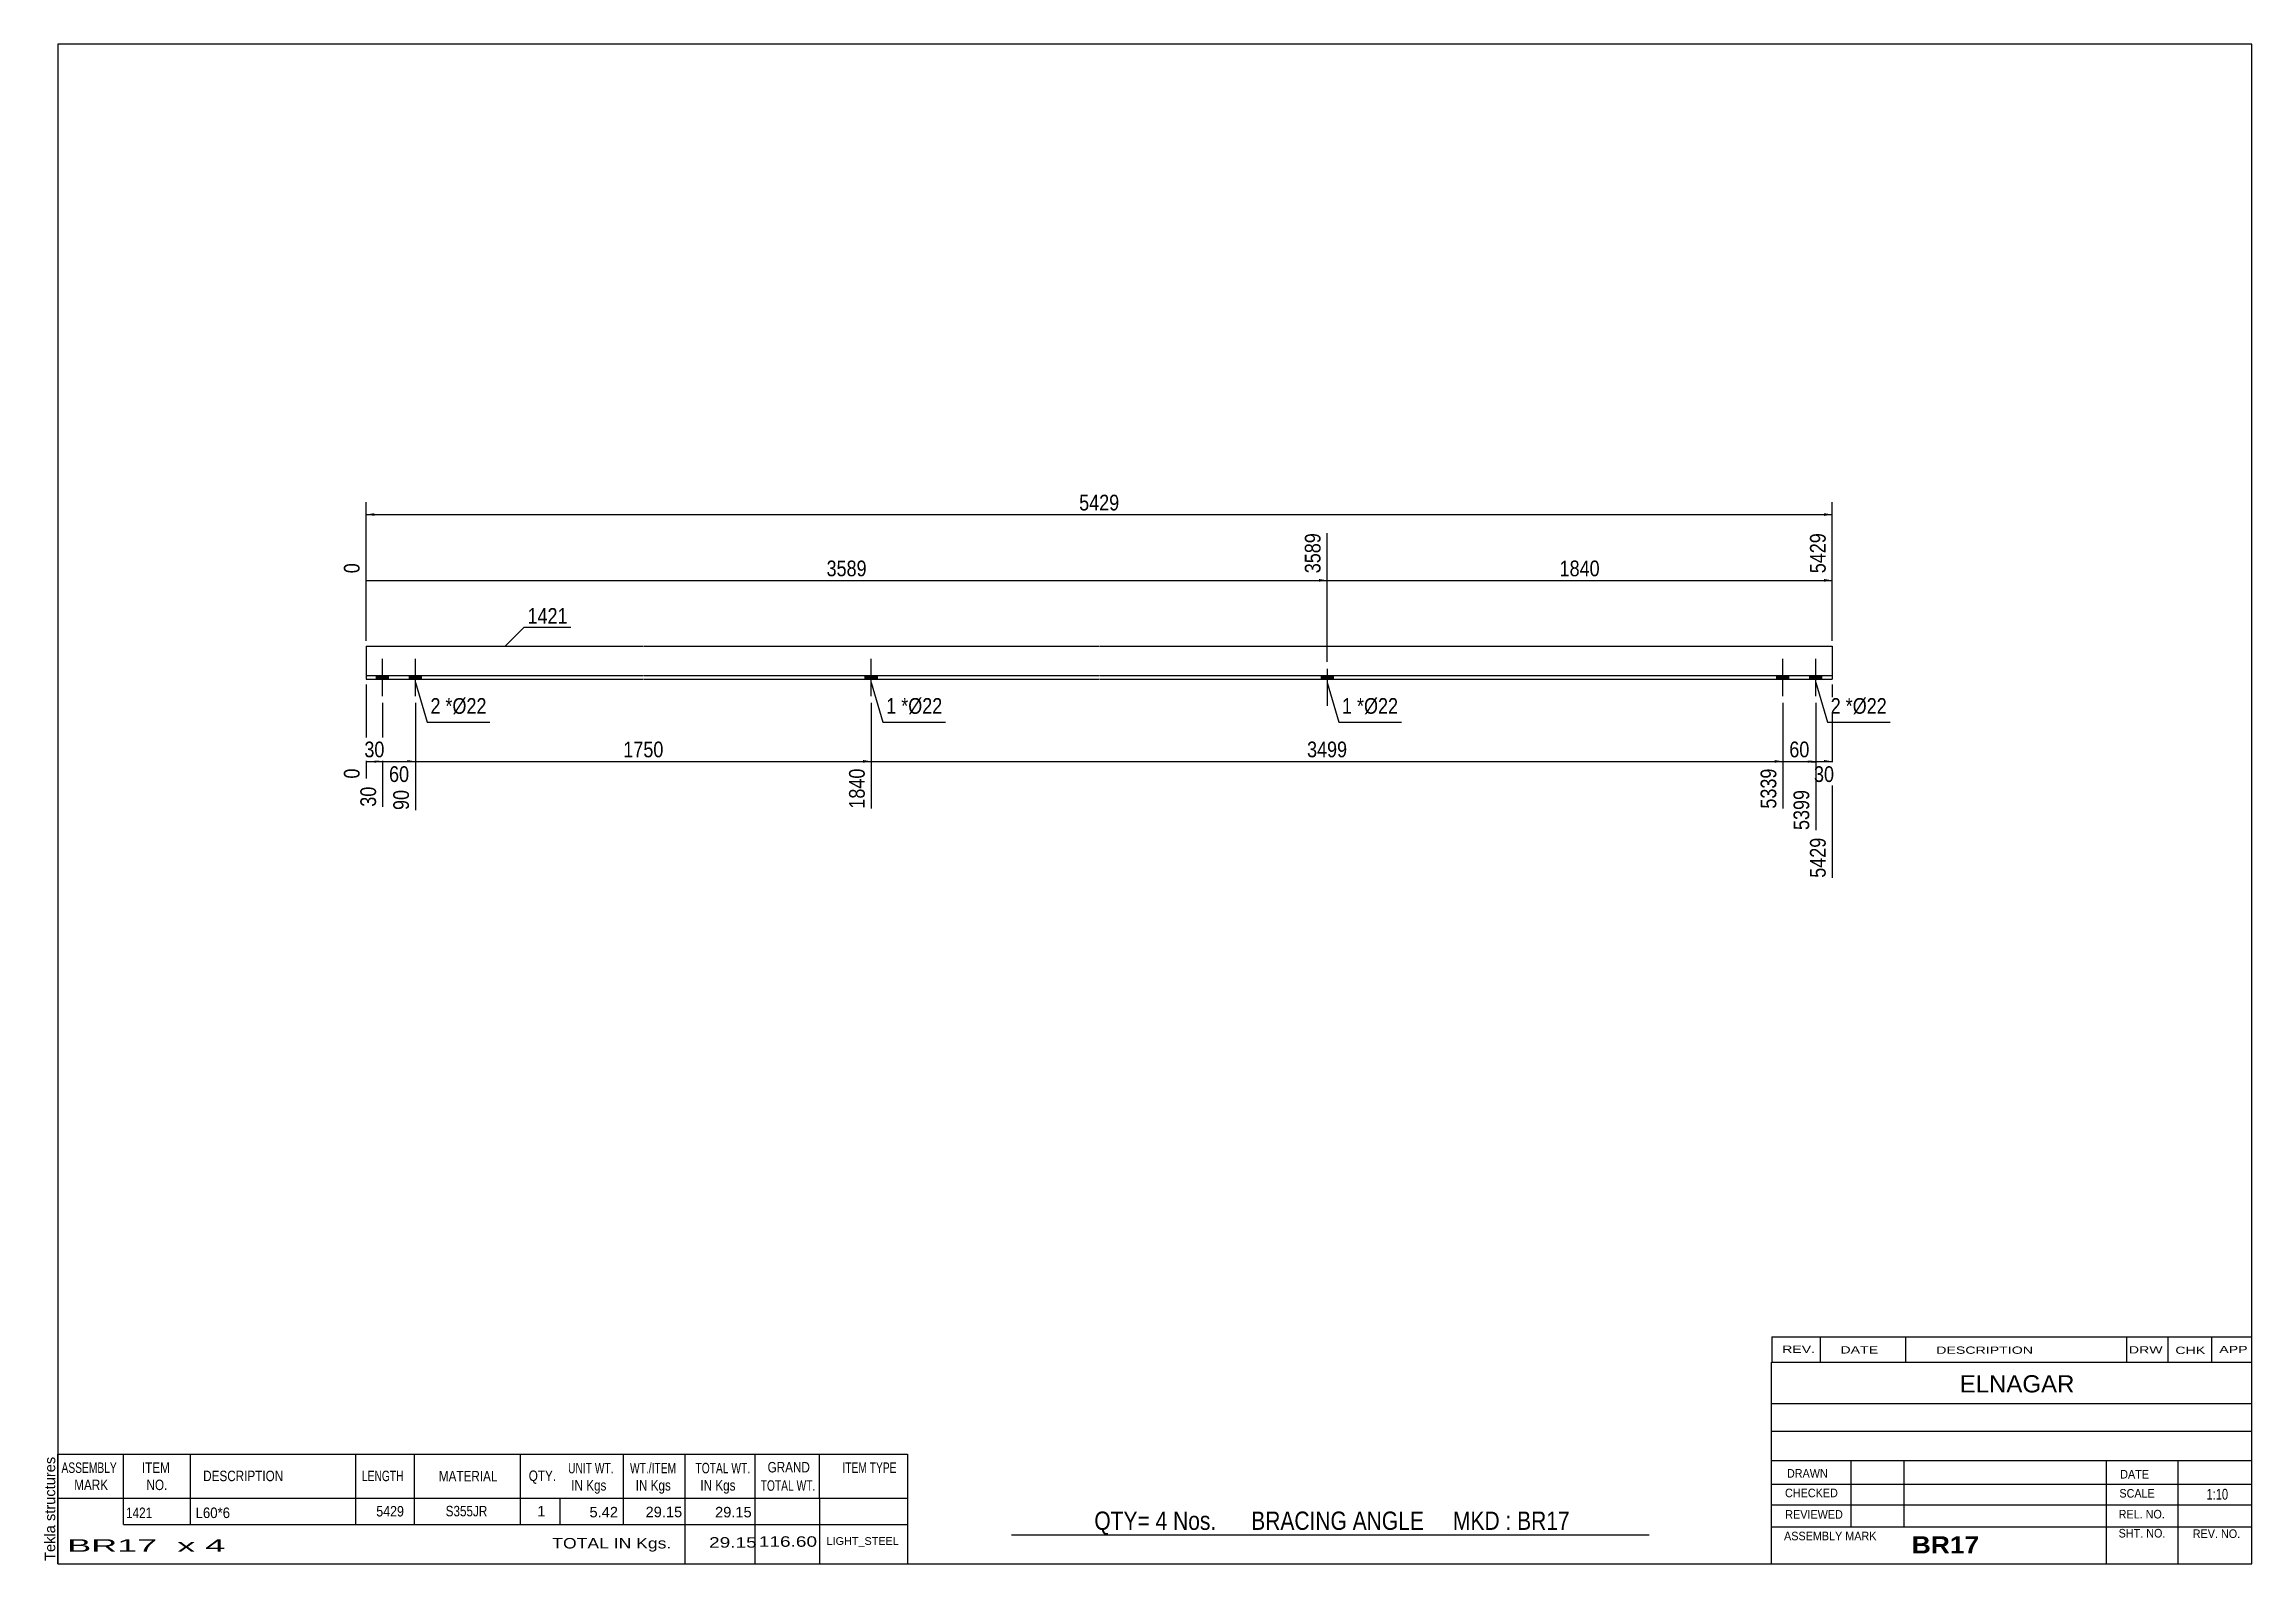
# Model space of a CAD drawing. Header units: millimetres. Extents: x -59 to 344, y -164 to 113.
import ezdxf

# ---------------------------------------------------------------- set-up
doc = ezdxf.new("R2010")
doc.units = ezdxf.units.MM
doc.styles.add('Arial', font='ARIAL.TTF', dxfattribs={"height": 0.2})
doc.styles.add('Arial Bold', font='ARIALBD.TTF', dxfattribs={"height": 0.2})
doc.styles.add('Arial Narrow', font='ARIALN.TTF', dxfattribs={"height": 0.2})

# ---------------------------------------------------------------- blocks, each defined once
blk = doc.blocks.new('Unknown-629093704-1508')
at = {"color": 5, "linetype": 'Continuous'}
for p, q in [((343.8, 112.75), (-56.2, 112.75)), ((-56.2, 112.75), (-56.2, -164.25)), ((343.8, -164.25), (343.8, 112.75)), ((-56.2, -164.25), (343.8, -164.25))]:
    blk.add_line(p, q, dxfattribs=at)
at = {"color": 174, "linetype": 'Continuous', "style": 'Arial'}
blk.add_text('Tekla structures', height=1.9102, rotation=90, dxfattribs=at).set_placement((-56.7, -163.75))
blk = doc.blocks.new('Bolt-629093704-1279 - 1228')
at = {"linetype": 'Continuous'}
blk.add_hatch(color=3, dxfattribs=at).paths.add_polyline_path([(176.3, -2.4), (174.1, -2.4), (174.1, -3), (176.3, -3)])
at = {"color": 3, "linetype": 'Continuous'}
for p, q in [((174.1, -2.4), (174.1, -3)), ((175.2, -1.1), (175.2, -7.9)), ((176.3, -2.4), (176.3, -3))]:
    blk.add_line(p, q, dxfattribs=at)
blk = doc.blocks.new('Part-629093704-1275 - 1228')
at = {"color": 2, "linetype": 'Continuous'}
for p, q in [((0, 3), (0, -3)), ((0, 3), (50.5, 3)), ((50.6, 3), (133.6, 3)), ((133.7, 3), (216.7, 3)), ((216.8, 3), (267.3, 3)), ((267.3, 3), (267.3, -3)), ((50.5, -2.4), (0, -2.4)), ((0, -3), (50.5, -3)), ((133.6, -2.4), (50.6, -2.4)), ((50.6, -3), (133.6, -3)), ((216.7, -2.4), (133.7, -2.4)), ((133.7, -3), (216.7, -3)), ((267.3, -2.4), (216.8, -2.4)), ((216.8, -3), (267.3, -3))]:
    blk.add_line(p, q, dxfattribs=at)
blk = doc.blocks.new('Bolt-629093704-1276 - 1228')
at = {"linetype": 'Continuous'}
for points in [[(1.9, -3), (4.1, -3), (4.1, -2.4), (1.9, -2.4)], [(7.9, -3), (10.1, -3), (10.1, -2.4), (7.9, -2.4)]]:
    blk.add_hatch(color=3, dxfattribs=at).paths.add_polyline_path(points)
at = {"color": 3, "linetype": 'Continuous'}
for p, q in [((3, -6.1), (3, 0.7)), ((9, -6.1), (9, 0.7)), ((1.9, -3), (1.9, -2.4)), ((4.1, -3), (4.1, -2.4)), ((7.9, -3), (7.9, -2.4)), ((10.1, -3), (10.1, -2.4))]:
    blk.add_line(p, q, dxfattribs=at)
blk = doc.blocks.new('Bolt-629093704-1277 - 1228')
at = {"linetype": 'Continuous'}
for points in [[(259.4, -2.4), (257.2, -2.4), (257.2, -3), (259.4, -3)], [(265.4, -2.4), (263.2, -2.4), (263.2, -3), (265.4, -3)]]:
    blk.add_hatch(color=3, dxfattribs=at).paths.add_polyline_path(points)
at = {"color": 3, "linetype": 'Continuous'}
for p, q in [((258.3, -6.1), (258.3, 0.7)), ((264.3, -6.1), (264.3, 0.7)), ((257.2, -3), (257.2, -2.4)), ((259.4, -3), (259.4, -2.4)), ((263.2, -3), (263.2, -2.4)), ((265.4, -3), (265.4, -2.4))]:
    blk.add_line(p, q, dxfattribs=at)
blk = doc.blocks.new('Bolt-629093704-1278 - 1228')
at = {"linetype": 'Continuous'}
blk.add_hatch(color=3, dxfattribs=at).paths.add_polyline_path([(91, -3), (93.2, -3), (93.2, -2.4), (91, -2.4)])
at = {"color": 3, "linetype": 'Continuous'}
for p, q in [((92.1, -6.1), (92.1, 0.7)), ((91, -3), (91, -2.4)), ((93.2, -3), (93.2, -2.4))]:
    blk.add_line(p, q, dxfattribs=at)
blk = doc.blocks.new('StraightDimension-629093704-1290 - 1228')
at = {"linetype": 'Continuous'}
blk.add_hatch(color=7, dxfattribs=at).paths.add_polyline_path([(265.8, -17.75), (267.3, -18), (265.8, -18.25)])
at = {"color": 7, "linetype": 'Continuous'}
for p, q in [((267.3, -4), (267.3, -39.21)), ((264.3, -7.35), (264.3, -30.51)), ((264.3, -18), (267.3, -18))]:
    blk.add_line(p, q, dxfattribs=at)
at = {"color": 0}
blk.add_wipeout([(268.23, -22.35), (268.23, -18.15), (263.37, -18.15), (263.37, -22.35)], dxfattribs=at)
at = {"color": 0, "linetype": 'Continuous'}
blk.add_wipeout([(266.7, -31.3), (262.5, -31.3), (262.5, -39.81), (266.7, -39.81)], dxfattribs=at)
at = {"color": 3, "style": 'Arial Narrow'}
blk.add_text('30', height=2.863, dxfattribs=at).set_placement((263.97, -21.75))
at = {"color": 3, "linetype": 'Continuous', "style": 'Arial Narrow'}
blk.add_text('5429', height=2.863, rotation=90.0002, dxfattribs=at).set_placement((266.1, -39.21))
blk = doc.blocks.new('StraightDimension-629093704-1291 - 1228')
at = {"linetype": 'Continuous'}
blk.add_hatch(color=7, dxfattribs=at).paths.add_polyline_path([(262.8, -17.75), (264.3, -18), (262.8, -18.25)])
at = {"color": 7, "linetype": 'Continuous'}
for p, q in [((258.3, -7.35), (258.3, -26.61)), ((264.3, -7.35), (264.3, -30.51)), ((258.3, -18), (264.3, -18))]:
    blk.add_line(p, q, dxfattribs=at)
at = {"color": 0}
blk.add_wipeout([(263.73, -17.85), (263.73, -13.65), (258.87, -13.65), (258.87, -17.85)], dxfattribs=at)
at = {"color": 0, "linetype": 'Continuous'}
blk.add_wipeout([(263.7, -22.6), (259.5, -22.6), (259.5, -31.11), (263.7, -31.11)], dxfattribs=at)
at = {"color": 3, "style": 'Arial Narrow'}
blk.add_text('60', height=2.863, dxfattribs=at).set_placement((259.47, -17.25))
at = {"color": 3, "linetype": 'Continuous', "style": 'Arial Narrow'}
blk.add_text('5399', height=2.863, rotation=90.0002, dxfattribs=at).set_placement((263.1, -30.51))
blk = doc.blocks.new('StraightDimension-629093704-1292 - 1228')
at = {"linetype": 'Continuous'}
blk.add_hatch(color=7, dxfattribs=at).paths.add_polyline_path([(256.8, -17.75), (258.3, -18), (256.8, -18.25)])
at = {"color": 7, "linetype": 'Continuous'}
for p, q in [((92.1, -7.35), (92.1, -26.61)), ((258.3, -7.35), (258.3, -26.61)), ((92.1, -18), (258.3, -18))]:
    blk.add_line(p, q, dxfattribs=at)
at = {"color": 0}
blk.add_wipeout([(179.46, -17.85), (179.46, -13.65), (170.94, -13.65), (170.94, -17.85)], dxfattribs=at)
at = {"color": 0, "linetype": 'Continuous'}
blk.add_wipeout([(257.7, -18.7), (253.5, -18.7), (253.5, -27.21), (257.7, -27.21)], dxfattribs=at)
at = {"color": 3, "style": 'Arial Narrow'}
blk.add_text('3499', height=2.863, dxfattribs=at).set_placement((171.54, -17.25))
at = {"color": 3, "linetype": 'Continuous', "style": 'Arial Narrow'}
blk.add_text('5339', height=2.863, rotation=90.0002, dxfattribs=at).set_placement((257.1, -26.61))
blk = doc.blocks.new('StraightDimension-629093704-1293 - 1228')
at = {"linetype": 'Continuous'}
blk.add_hatch(color=7, dxfattribs=at).paths.add_polyline_path([(90.6, -17.75), (92.1, -18), (90.6, -18.25)])
at = {"color": 7, "linetype": 'Continuous'}
for p, q in [((9, -7.35), (9, -26.86)), ((92.1, -7.35), (92.1, -26.61)), ((9, -18), (92.1, -18))]:
    blk.add_line(p, q, dxfattribs=at)
at = {"color": 0}
blk.add_wipeout([(54.81, -17.85), (54.81, -13.65), (46.29, -13.65), (46.29, -17.85)], dxfattribs=at)
at = {"color": 0, "linetype": 'Continuous'}
blk.add_wipeout([(91.5, -18.7), (87.3, -18.7), (87.3, -27.21), (91.5, -27.21)], dxfattribs=at)
at = {"color": 3, "style": 'Arial Narrow'}
blk.add_text('1750', height=2.863, dxfattribs=at).set_placement((46.89, -17.25))
at = {"color": 3, "linetype": 'Continuous', "style": 'Arial Narrow'}
blk.add_text('1840', height=2.863, rotation=90.0002, dxfattribs=at).set_placement((90.9, -26.61))
blk = doc.blocks.new('StraightDimension-629093704-1294 - 1228')
at = {"linetype": 'Continuous'}
blk.add_hatch(color=7, dxfattribs=at).paths.add_polyline_path([(7.5, -17.75), (9, -18), (7.5, -18.25)])
at = {"color": 7, "linetype": 'Continuous'}
for p, q in [((3, -7.35), (3, -26.26)), ((9, -7.35), (9, -26.86)), ((3, -18), (9, -18))]:
    blk.add_line(p, q, dxfattribs=at)
at = {"color": 0}
blk.add_wipeout([(8.43, -22.35), (8.43, -18.15), (3.57, -18.15), (3.57, -22.35)], dxfattribs=at)
at = {"color": 0, "linetype": 'Continuous'}
blk.add_wipeout([(8.4, -22.6), (4.2, -22.6), (4.2, -27.46), (8.4, -27.46)], dxfattribs=at)
at = {"color": 3, "style": 'Arial Narrow'}
blk.add_text('60', height=2.863, dxfattribs=at).set_placement((4.17, -21.75))
at = {"color": 3, "linetype": 'Continuous', "style": 'Arial Narrow'}
blk.add_text('90', height=2.863, rotation=90.0002, dxfattribs=at).set_placement((7.8, -26.86))
blk = doc.blocks.new('StraightDimension-629093704-1295 - 1228')
at = {"linetype": 'Continuous'}
blk.add_hatch(color=7, dxfattribs=at).paths.add_polyline_path([(1.5, -17.75), (3, -18), (1.5, -18.25)])
at = {"color": 7, "linetype": 'Continuous'}
for p, q in [((0, -4), (0, -21.13)), ((3, -7.35), (3, -26.26)), ((0, -18), (3, -18))]:
    blk.add_line(p, q, dxfattribs=at)
at = {"color": 0}
blk.add_wipeout([(3.93, -17.85), (3.93, -13.65), (-0.93, -13.65), (-0.93, -17.85)], dxfattribs=at)
at = {"color": 0, "linetype": 'Continuous'}
blk.add_wipeout([(2.4, -22), (-1.8, -22), (-1.8, -26.86), (2.4, -26.86)], dxfattribs=at)
blk.add_wipeout([(-0.6, -18.7), (-4.8, -18.7), (-4.8, -21.73), (-0.6, -21.73)], dxfattribs=at)
at = {"color": 3, "style": 'Arial Narrow'}
blk.add_text('30', height=2.863, dxfattribs=at).set_placement((-0.33, -17.25))
at = {"color": 3, "linetype": 'Continuous', "style": 'Arial Narrow'}
for s, height, p in [('0', 2.86, (-1.2, -21.13)), ('30', 2.863, (1.8, -26.26))]:
    blk.add_text(s, height=height, rotation=90.0002, dxfattribs=at).set_placement(p)
blk = doc.blocks.new('StraightDimension-629093704-1315 - 1228')
at = {"linetype": 'Continuous'}
blk.add_hatch(color=7, dxfattribs=at).paths.add_polyline_path([(265.8, 15.25), (267.3, 15), (265.8, 14.75)])
at = {"color": 7, "linetype": 'Continuous'}
for p, q in [((175.2, 0.15), (175.2, 23.61)), ((267.3, 4), (267.3, 23.61)), ((175.2, 15), (267.3, 15))]:
    blk.add_line(p, q, dxfattribs=at)
at = {"color": 0, "linetype": 'Continuous'}
blk.add_wipeout([(266.7, 24.21), (262.5, 24.21), (262.5, 15.7), (266.7, 15.7)], dxfattribs=at)
at = {"color": 0}
blk.add_wipeout([(225.51, 15.15), (225.51, 19.35), (216.99, 19.35), (216.99, 15.15)], dxfattribs=at)
at = {"color": 3, "linetype": 'Continuous', "style": 'Arial Narrow'}
blk.add_text('5429', height=2.863, rotation=90.0002, dxfattribs=at).set_placement((266.1, 16.3))
at = {"color": 3, "style": 'Arial Narrow'}
blk.add_text('1840', height=2.863, dxfattribs=at).set_placement((217.59, 15.75))
blk = doc.blocks.new('StraightDimension-629093704-1316 - 1228')
at = {"linetype": 'Continuous'}
blk.add_hatch(color=7, dxfattribs=at).paths.add_polyline_path([(173.7, 15.25), (175.2, 15), (173.7, 14.75)])
at = {"color": 7, "linetype": 'Continuous'}
for p, q in [((175.2, 0.15), (175.2, 23.61)), ((0, 4), (0, 18.13)), ((0, 15), (175.2, 15))]:
    blk.add_line(p, q, dxfattribs=at)
at = {"color": 0, "linetype": 'Continuous'}
for points in [[(174.6, 24.21), (170.4, 24.21), (170.4, 15.7), (174.6, 15.7)], [(-0.6, 18.73), (-4.8, 18.73), (-4.8, 15.7), (-0.6, 15.7)]]:
    blk.add_wipeout(points, dxfattribs=at)
at = {"color": 0}
blk.add_wipeout([(91.86, 15.15), (91.86, 19.35), (83.34, 19.35), (83.34, 15.15)], dxfattribs=at)
at = {"color": 3, "linetype": 'Continuous', "style": 'Arial Narrow'}
for s, height, p in [('3589', 2.863, (174, 16.3)), ('0', 2.86, (-1.2, 16.3))]:
    blk.add_text(s, height=height, rotation=90.0002, dxfattribs=at).set_placement(p)
at = {"color": 3, "style": 'Arial Narrow'}
blk.add_text('3589', height=2.863, dxfattribs=at).set_placement((83.94, 15.75))
blk = doc.blocks.new('StraightDimension-629093704-1325 - 1228')
at = {"linetype": 'Continuous'}
for points in [[(1.5, 26.75), (0, 27), (1.5, 27.25)], [(265.8, 27.25), (267.3, 27), (265.8, 26.75)]]:
    blk.add_hatch(color=7, dxfattribs=at).paths.add_polyline_path(points)
at = {"color": 7, "linetype": 'Continuous'}
for p, q in [((0, 4), (0, 29.25)), ((267.3, 4), (267.3, 29.25)), ((0, 27), (267.3, 27))]:
    blk.add_line(p, q, dxfattribs=at)
at = {"color": 0}
blk.add_wipeout([(137.90625, 27.15), (137.90625, 31.35), (129.39375, 31.35), (129.39375, 27.15)], dxfattribs=at)
at = {"color": 3, "style": 'Arial Narrow'}
blk.add_text('5429', height=2.863281, dxfattribs=at).set_placement((129.99375, 27.75))
blk = doc.blocks.new('CBS_BOM-629093704-1520')
at = {"color": 7, "linetype": 'Continuous'}
for p, q in [((-56.23, -152.28), (-56.23, -144.28)), ((-56.23, -144.28), (98.69, -144.28)), ((-44.23, -152.28), (-44.23, -144.28)), ((-32.04, -152.28), (-32.04, -144.28)), ((-1.88, -152.28), (-1.88, -144.28)), ((8.8, -152.28), (8.8, -144.28)), ((28.12, -152.28), (28.12, -144.28)), ((46.92, -152.28), (46.92, -144.28)), ((58.13, -152.28), (58.13, -144.28)), ((70.92, -152.28), (70.92, -144.28)), ((82.67, -152.28), (82.67, -144.28)), ((98.69, -144.29), (98.69, -152.27)), ((-56.23, -152.28), (98.69, -152.28)), ((-56.23, -157.08), (-56.23, -152.28)), ((-44.23, -157.08), (-44.23, -152.28)), ((-32.04, -157.08), (-32.04, -152.28)), ((-1.88, -157.08), (-1.88, -152.28)), ((8.8, -157.08), (8.8, -152.28)), ((28.12, -157.08), (28.12, -152.28)), ((35.38, -157.08), (35.38, -152.28)), ((46.92, -157.08), (46.92, -152.28)), ((58.13, -157.08), (58.13, -152.28)), ((70.92, -157.08), (70.92, -152.28)), ((82.69, -157.08), (82.69, -152.28)), ((98.69, -152.28), (98.69, -157.08)), ((-56.23, -164.28), (-56.23, -157.1)), ((-44.23, -157.08), (98.69, -157.08)), ((58.13, -164.28), (58.13, -157.1)), ((70.92, -164.28), (70.92, -157.1)), ((82.73, -164.28), (82.73, -157.1)), ((98.69, -157.08), (98.69, -164.28)), ((-56.23, -164.28), (98.69, -164.28))]:
    blk.add_line(p, q, dxfattribs=at)
at = {"color": 3, "linetype": 'Continuous', "style": 'Arial'}
for s, height, width, p in [('ASSEMBLY', 1.91, 0.7, (-55.55, -147.71)), ('ITEM', 1.91, 0.8, (-40.9, -147.71)), ('NO.', 1.91, 0.8, (-40.05, -150.84)), ('DESCRIPTION', 1.9102, 0.8, (-29.72, -149.21)), ('LENGTH', 1.91, 0.7, (-0.77, -149.21)), ('MATERIAL', 1.91, 0.8, (13.25, -149.26)), ('QTY.', 1.91, 0.8, (29.64, -149.18)), ('UNIT WT.', 1.91, 0.7, (36.81, -147.78)), ('WT./ITEM', 1.91, 0.7, (48.1, -147.78)), ('TOTAL WT.', 1.91, 0.7, (60.04, -147.78)), ('GRAND', 1.91, 0.8, (73.19, -147.62)), ('ITEM TYPE', 1.91, 0.7, (86.83, -147.7)), ('MARK', 1.91, 0.8, (-53.23, -150.84)), ('IN Kgs', 1.91, 0.8, (37.39, -150.92)), ('IN Kgs', 1.91, 0.8, (49.14, -150.92)), ('IN Kgs', 1.91, 0.8, (60.93, -150.92)), ('TOTAL WT.', 1.91, 0.7, (71.93, -150.96))]:
    blk.add_text(s, height=height, dxfattribs=dict(at, width=width)).set_placement(p)
at = {"color": 7, "linetype": 'Continuous', "style": 'Arial'}
for s, width, p in [('1421', 0.8, (-43.77, -155.93)), ('L60*6', 0.9, (-31.1, -155.93)), ('5429', 0.85, (1.84, -155.65)), ('S355JR', 0.8, (14.49, -155.62))]:
    blk.add_text(s, height=1.91, dxfattribs=dict(at, width=width)).set_placement(p)
for s, p in [('1', (31.21, -155.62)), ('5.42', (40.72, -155.81)), ('29.15', (50.94, -155.78)), ('29.15', (63.61, -155.81))]:
    blk.add_text(s, height=1.91, dxfattribs=at).set_placement(p)
at = {"color": 6, "linetype": 'Continuous', "style": 'Arial'}
for s, height, width, p in [('BR17  x 4', 2.292, 2.05, (-54.51, -162.09)), ('TOTAL IN Kgs.', 1.9102, 1.2, (33.93, -161.48)), ('29.15', 1.91, 1.3, (62.52, -161.33)), ('116.60', 1.91, 1.3, (71.59, -161.17))]:
    blk.add_text(s, height=height, dxfattribs=dict(at, width=width)).set_placement(p)
blk.add_text('LIGHT_STEEL', height=1.4135, dxfattribs=at).set_placement((83.94, -160.83))
blk = doc.blocks.new('CBS_CALLOFF-629093704-1521')
at = {"color": 7, "linetype": 'Continuous'}
blk.add_line((117.68, -158.98), (233.91, -159), dxfattribs=at)
at = {"color": 3, "linetype": 'Continuous', "style": 'Arial Narrow'}
blk.add_text('QTY= 4 Nos.      BRACING ANGLE     MKD : BR17', height=3.3405, dxfattribs=at).set_placement((132.76, -158.09))
blk = doc.blocks.new('CBS_NAME_BLOG-629093704-1522')
at = {"color": 7, "linetype": 'Continuous'}
for p, q in [((256.21, -127.5), (343.73, -127.5)), ((256.21, -164.21), (256.21, -127.5)), ((256.21, -135.04), (343.73, -135.04)), ((256.28, -140.09), (343.8, -140.09)), ((256.21, -145.46), (343.73, -145.46)), ((270.73, -157.57), (270.73, -145.47)), ((280.42, -157.54), (280.42, -145.47)), ((317.33, -164.21), (317.33, -145.48)), ((330.38, -164.21), (330.38, -145.47)), ((256.22, -149.76), (343.8, -149.74)), ((256.21, -153.51), (343.73, -153.51)), ((256.21, -157.55), (343.73, -157.55)), ((256.21, -164.25), (343.8, -164.25))]:
    blk.add_line(p, q, dxfattribs=at)
at = {"color": 3, "linetype": 'Continuous', "style": 'Arial'}
blk.add_text('ELNAGAR', height=3.133, dxfattribs=at).set_placement((290.53, -133.03))
at = {"color": 3, "linetype": 'Continuous'}
for s, height, style, width, p in [('DRAWN', 1.566, 'Arial', 0.9, (259.04, -148.57)), ('DATE', 1.566, 'Arial', 0.9, (319.8, -148.73)), ('CHECKED', 1.566, 'Arial', 0.9, (258.69, -152.14)), ('SCALE', 1.566, 'Arial', 0.9, (319.65, -152.21)), ('1:10', 1.957, 'Arial Narrow', 0.9, (335.54, -152.57)), ('REVIEWED', 1.566, 'Arial', 0.9, (258.73, -156.06)), ('REL. NO.', 1.566, 'Arial', 0.9, (319.51, -156.01)), ('ASSEMBLY MARK', 1.5663, 'Arial', 0.9, (258.51, -159.99)), ('BR17', 3.131, 'Arial Bold', 1.1, (281.79, -162.39)), ('SHT. NO.', 1.566, 'Arial', 0.9, (319.51, -159.48)), ('REV. NO.', 1.566, 'Arial', 0.9, (333.03, -159.57))]:
    blk.add_text(s, height=height, dxfattribs=dict(at, style=style, width=width)).set_placement(p)
blk = doc.blocks.new('CBS_REVISION-629093704-1523')
at = {"color": 7, "linetype": 'Continuous'}
for p, q in [((256.29, -122.87), (343.79, -122.87)), ((256.29, -122.87), (256.29, -127.5)), ((265.09, -122.87), (265.09, -127.5)), ((280.68, -122.87), (280.68, -127.44)), ((320.94, -122.87), (320.94, -127.5)), ((328.48, -122.87), (328.48, -127.5)), ((336.43, -122.87), (336.43, -127.5)), ((256.29, -127.5), (343.79, -127.5))]:
    blk.add_line(p, q, dxfattribs=at)
at = {"color": 7, "style": 'Arial Narrow', "width": 1.7}
for s, height, p in [('REV.', 1.326, (258.15, -125.82)), ('DATE', 1.326, (268.78, -125.94)), ('DESCRIPTION', 1.3257, (286.26, -125.99)), ('DRW', 1.326, (321.37, -125.93)), ('CHK', 1.326, (329.86, -126.02)), ('APP', 1.326, (337.86, -125.87))]:
    blk.add_text(s, height=height, dxfattribs=at).set_placement(p)
blk = doc.blocks.new('Mark-629093704-1328 - 1228')
at = {"color": 0}
blk.add_wipeout([(36.7225, 7.0865), (36.7225, 10.0865), (29.41, 10.0865), (29.41, 7.0865)], dxfattribs=at)
blk.add_wipeout([(36.7225, 7.0865), (36.7225, 10.0865), (29.41, 10.0865), (29.41, 7.0865)], dxfattribs=at)
at = {"color": 7, "linetype": 'Continuous'}
for p, q in [((25.2745, 2.951), (28.81, 6.4865)), ((28.81, 6.4865), (37.3225, 6.4865))]:
    blk.add_line(p, q, dxfattribs=at)
at = {"color": 3, "style": 'Arial Narrow'}
blk.add_text('1421', height=2.86328, dxfattribs=at).set_placement((29.41, 7.0865))
blk = doc.blocks.new('Mark-629093704-1340 - 1228')
at = {"color": 0}
blk.add_wipeout([(179.75, -9.32), (179.75, -6.32), (177.92, -6.32), (177.92, -9.32)], dxfattribs=at)
blk.add_wipeout([(179.75, -9.32), (179.75, -6.32), (177.92, -6.32), (177.92, -9.32)], dxfattribs=at)
at = {"color": 7, "linetype": 'Continuous'}
blk.add_line((175.2, -3.6), (177.32, -10.82), dxfattribs=at)
at = {"color": 0}
blk.add_wipeout([(181.93, -9.32), (181.93, -6.32), (180.65, -6.32), (180.65, -9.32)], dxfattribs=at)
blk.add_wipeout([(181.93, -9.32), (181.93, -6.32), (180.65, -6.32), (180.65, -9.32)], dxfattribs=at)
at = {"color": 3, "style": 'Arial Narrow'}
blk.add_text('1', height=2.86, dxfattribs=at).set_placement((177.92, -9.32))
at = {"color": 0}
blk.add_wipeout([(188.14, -9.32), (188.14, -6.32), (181.93, -6.32), (181.93, -9.32)], dxfattribs=at)
blk.add_wipeout([(188.14, -9.32), (188.14, -6.32), (181.93, -6.32), (181.93, -9.32)], dxfattribs=at)
at = {"color": 7, "linetype": 'Continuous'}
blk.add_line((177.32, -10.82), (188.74, -10.82), dxfattribs=at)
at = {"color": 3, "style": 'Arial Narrow'}
for s, height, p in [('*', 2.86, (180.65, -9.32)), ('Ø22', 2.863, (181.93, -9.32))]:
    blk.add_text(s, height=height, dxfattribs=at).set_placement(p)
blk = doc.blocks.new('Mark-629093704-1339 - 1228')
at = {"color": 0}
blk.add_wipeout([(96.65, -9.32), (96.65, -6.32), (94.82, -6.32), (94.82, -9.32)], dxfattribs=at)
blk.add_wipeout([(96.65, -9.32), (96.65, -6.32), (94.82, -6.32), (94.82, -9.32)], dxfattribs=at)
at = {"color": 7, "linetype": 'Continuous'}
blk.add_line((92.1, -3.6), (94.22, -10.82), dxfattribs=at)
at = {"color": 0}
blk.add_wipeout([(98.83, -9.32), (98.83, -6.32), (97.55, -6.32), (97.55, -9.32)], dxfattribs=at)
blk.add_wipeout([(98.83, -9.32), (98.83, -6.32), (97.55, -6.32), (97.55, -9.32)], dxfattribs=at)
at = {"color": 3, "style": 'Arial Narrow'}
blk.add_text('1', height=2.86, dxfattribs=at).set_placement((94.82, -9.32))
at = {"color": 0}
blk.add_wipeout([(105.04, -9.32), (105.04, -6.32), (98.83, -6.32), (98.83, -9.32)], dxfattribs=at)
blk.add_wipeout([(105.04, -9.32), (105.04, -6.32), (98.83, -6.32), (98.83, -9.32)], dxfattribs=at)
at = {"color": 7, "linetype": 'Continuous'}
blk.add_line((94.22, -10.82), (105.64, -10.82), dxfattribs=at)
at = {"color": 3, "style": 'Arial Narrow'}
for s, height, p in [('*', 2.86, (97.55, -9.32)), ('Ø22', 2.863, (98.83, -9.32))]:
    blk.add_text(s, height=height, dxfattribs=at).set_placement(p)
blk = doc.blocks.new('Mark-629093704-1337 - 1228')
at = {"color": 0}
blk.add_wipeout([(13.55, -9.32), (13.55, -6.32), (11.72, -6.32), (11.72, -9.32)], dxfattribs=at)
blk.add_wipeout([(13.55, -9.32), (13.55, -6.32), (11.72, -6.32), (11.72, -9.32)], dxfattribs=at)
at = {"color": 7, "linetype": 'Continuous'}
blk.add_line((9, -3.6), (11.12, -10.82), dxfattribs=at)
at = {"color": 0}
blk.add_wipeout([(15.73, -9.32), (15.73, -6.32), (14.45, -6.32), (14.45, -9.32)], dxfattribs=at)
blk.add_wipeout([(15.73, -9.32), (15.73, -6.32), (14.45, -6.32), (14.45, -9.32)], dxfattribs=at)
at = {"color": 3, "style": 'Arial Narrow'}
blk.add_text('2', height=2.86, dxfattribs=at).set_placement((11.72, -9.32))
at = {"color": 0}
blk.add_wipeout([(21.94, -9.32), (21.94, -6.32), (15.73, -6.32), (15.73, -9.32)], dxfattribs=at)
blk.add_wipeout([(21.94, -9.32), (21.94, -6.32), (15.73, -6.32), (15.73, -9.32)], dxfattribs=at)
at = {"color": 7, "linetype": 'Continuous'}
blk.add_line((11.12, -10.82), (22.54, -10.82), dxfattribs=at)
at = {"color": 3, "style": 'Arial Narrow'}
for s, height, p in [('*', 2.86, (14.45, -9.32)), ('Ø22', 2.863, (15.73, -9.32))]:
    blk.add_text(s, height=height, dxfattribs=at).set_placement(p)
blk = doc.blocks.new('Mark-629093704-1338 - 1228')
at = {"color": 0}
blk.add_wipeout([(268.85, -9.32), (268.85, -6.32), (267.02, -6.32), (267.02, -9.32)], dxfattribs=at)
blk.add_wipeout([(268.85, -9.32), (268.85, -6.32), (267.02, -6.32), (267.02, -9.32)], dxfattribs=at)
at = {"color": 7, "linetype": 'Continuous'}
blk.add_line((264.3, -3.6), (266.42, -10.82), dxfattribs=at)
at = {"color": 0}
blk.add_wipeout([(271.03, -9.32), (271.03, -6.32), (269.75, -6.32), (269.75, -9.32)], dxfattribs=at)
blk.add_wipeout([(271.03, -9.32), (271.03, -6.32), (269.75, -6.32), (269.75, -9.32)], dxfattribs=at)
at = {"color": 3, "style": 'Arial Narrow'}
blk.add_text('2', height=2.86, dxfattribs=at).set_placement((267.02, -9.32))
at = {"color": 0}
blk.add_wipeout([(277.24, -9.32), (277.24, -6.32), (271.03, -6.32), (271.03, -9.32)], dxfattribs=at)
blk.add_wipeout([(277.24, -9.32), (277.24, -6.32), (271.03, -6.32), (271.03, -9.32)], dxfattribs=at)
at = {"color": 7, "linetype": 'Continuous'}
blk.add_line((266.42, -10.82), (277.84, -10.82), dxfattribs=at)
at = {"color": 3, "style": 'Arial Narrow'}
for s, height, p in [('*', 2.86, (269.75, -9.32)), ('Ø22', 2.863, (271.03, -9.32))]:
    blk.add_text(s, height=height, dxfattribs=at).set_placement(p)

msp = doc.modelspace()

# ---------------------------------------------------------------- block references
for name in ['Unknown-629093704-1508', 'Part-629093704-1275 - 1228', 'Bolt-629093704-1276 - 1228', 'Bolt-629093704-1278 - 1228', 'Bolt-629093704-1277 - 1228', 'Bolt-629093704-1279 - 1228', 'CBS_REVISION-629093704-1523', 'CBS_NAME_BLOG-629093704-1522', 'CBS_BOM-629093704-1520', 'CBS_CALLOFF-629093704-1521']:
    msp.add_blockref(name, (0, 0))

# ---------------------------------------------------------------- next in the draw order: block references
for name in ['StraightDimension-629093704-1315 - 1228', 'StraightDimension-629093704-1290 - 1228']:
    msp.add_blockref(name, (0, 0))

# ---------------------------------------------------------------- next in the draw order: block references
for name in ['StraightDimension-629093704-1316 - 1228', 'StraightDimension-629093704-1291 - 1228']:
    msp.add_blockref(name, (0, 0))

# ---------------------------------------------------------------- next in the draw order: block references
for name in ['StraightDimension-629093704-1325 - 1228', 'Mark-629093704-1338 - 1228', 'StraightDimension-629093704-1292 - 1228']:
    msp.add_blockref(name, (0, 0))

# ---------------------------------------------------------------- next in the draw order: block references
for name in ['Mark-629093704-1328 - 1228', 'Mark-629093704-1340 - 1228', 'StraightDimension-629093704-1293 - 1228']:
    msp.add_blockref(name, (0, 0))

# ---------------------------------------------------------------- next in the draw order: block references
for name in ['Mark-629093704-1339 - 1228', 'StraightDimension-629093704-1294 - 1228']:
    msp.add_blockref(name, (0, 0))

# ---------------------------------------------------------------- next in the draw order: block references
for name in ['StraightDimension-629093704-1295 - 1228', 'Mark-629093704-1337 - 1228']:
    msp.add_blockref(name, (0, 0))

doc.saveas('drawing.dxf')
